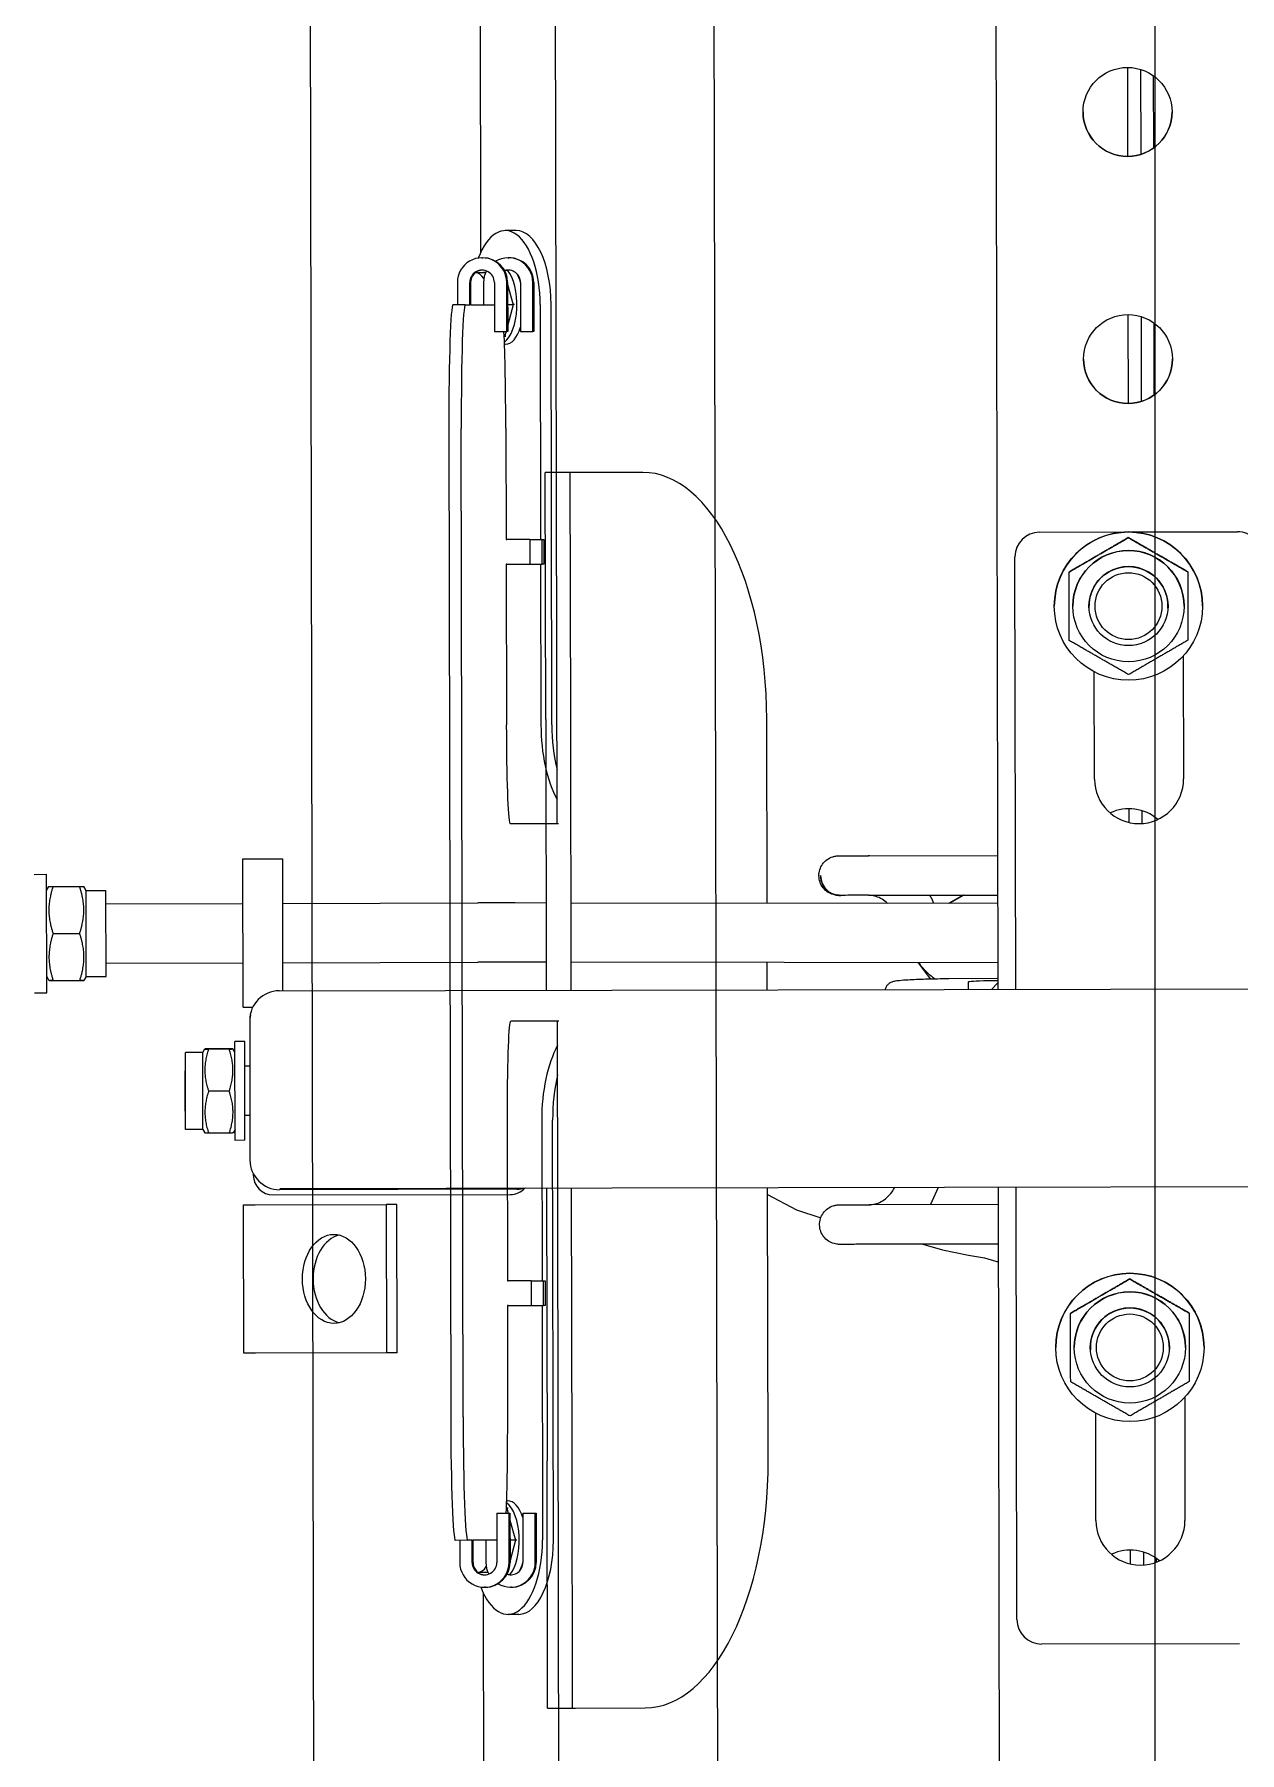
# Model space of a CAD drawing. Extents: x -3873 to 164127, y 7129 to 96529.
# Drawn here: x 85435.3 to 85679.2, y 51877.4 to 52225 of the extents above; entities that cross this region are included whole.
import ezdxf

# ---------------------------------------------------------------- set-up
doc = ezdxf.new("R2010")
doc.units = 0
doc.layers.get('0').update_dxf_attribs({"linetype": 'CONTINUOUS'})
doc.layers.add('KROMEKA', color=1, linetype='CONTINUOUS')
doc.layers.add('LAYOUT Kromeka', color=1, linetype='CONTINUOUS', lineweight=5)

# ---------------------------------------------------------------- blocks, each defined once
blk = doc.blocks.new('drop-GS-double')
for p, q in [((369.84, 452.05), (369.84, 449.55)), ((393.84, 452.06), (393.84, 449.56)), ((369.84, 449.55), (393.84, 449.56)), ((373.14, 449.55), (372.34, 449.09)), ((390.54, 449.55), (391.34, 449.09)), ((372.33, 448.24), (372.33, 442.86)), ((372.35, 448.24), (372.35, 442.86)), ((381.86, 448.24), (381.86, 442.86)), ((391.35, 448.24), (391.35, 442.86)), ((373.14, 441.55), (372.34, 442.01)), ((373.14, 441.55), (390.54, 441.55)), ((373.14, 441.55), (373.14, 437.55)), ((390.54, 441.55), (391.34, 442.02)), ((390.54, 441.55), (390.54, 437.55)), ((373.14, 437.55), (390.54, 437.55)), ((375.84, 437.55), (375.87, 437.55)), ((375.87, 437.55), (375.87, 409.83)), ((387.87, 437.55), (387.87, 409.83)), ((342.14, 421.5), (357.74, 421.5)), ((342.14, 418), (342.14, 421.5)), ((345.86, 421.56), (345.79, 421.5)), ((345.86, 421.56), (354.02, 421.56)), ((354.02, 421.56), (354.08, 421.5)), ((357.74, 418), (357.74, 421.5)), ((342.14, 418), (341.44, 417.6)), ((342.14, 418), (357.74, 418)), ((357.74, 418), (358.44, 417.6)), ((341.41, 412.66), (341.41, 416.84)), ((349.88, 412.66), (349.88, 416.84)), ((358.41, 412.66), (358.41, 416.84)), ((358.47, 412.66), (358.47, 416.84)), ((339.94, 411.5), (359.94, 411.5)), ((339.94, 409.5), (339.94, 411.5)), ((342.14, 411.5), (341.44, 411.9)), ((357.74, 411.5), (358.44, 411.9)), ((359.94, 409.5), (359.94, 411.5)), ((296.87, 407.48), (296.87, 409.83)), ((296.87, 409.83), (326.87, 409.83)), ((296.87, 380.95), (296.87, 407.48)), ((326.87, 409.83), (326.87, 407.48)), ((326.87, 407.48), (326.87, 380.95)), ((333.19, 407.83), (332.87, 407.83)), ((363.94, 408.5), (335.94, 408.5)), ((339.94, 409.5), (359.94, 409.5)), ((344.94, 408.5), (344.94, 409.5)), ((354.94, 408.5), (354.94, 409.5)), ((364.19, 408.5), (363.94, 408.5)), ((366.87, 409.83), (396.87, 409.83)), ((366.87, 409.83), (366.87, 407.87)), ((396.87, 409.83), (396.87, 401.83)), ((328.87, 403.83), (328.87, 355.83)), ((329.94, 354.5), (329.94, 402.5)), ((330.19, 402.45), (330.19, 108.5)), ((370.19, 402.5), (370.19, 108.5)), ((396.87, 401.83), (370.19, 401.83)), ((375.87, 401.83), (375.87, 362.29)), ((387.87, 401.83), (387.87, 362.29)), ((326.87, 380.95), (296.87, 380.95)), ((296.87, 378.8), (296.87, 380.95)), ((326.87, 378.8), (326.87, 380.95)), ((296.87, 378.8), (326.87, 378.8)), ((375.84, 348.5), (375.86, 354.81)), ((387.84, 348.5), (387.86, 354.77)), ((224.94, 348.5), (274.94, 348.5)), ((224.94, 348.5), (224.94, 343.5)), ((330.19, 348.5), (274.94, 348.5)), ((424.94, 348.5), (370.19, 348.5)), ((424.94, 348.5), (474.94, 348.5)), ((474.94, 343.5), (474.94, 348.5)), ((224.94, 343.5), (224.94, 342.83)), ((274.94, 343.5), (224.94, 343.5)), ((224.94, 342.83), (224.94, 328.77)), ((330.19, 343.5), (274.94, 343.5)), ((424.94, 343.5), (370.19, 343.5)), ((375.57, 257.15), (375.83, 343.5)), ((387.57, 257.15), (387.83, 343.5)), ((474.94, 343.5), (424.94, 343.5)), ((474.94, 342.83), (474.94, 343.5)), ((474.94, 328.77), (474.94, 342.83)), ((274.94, 303.77), (330.19, 303.77)), ((328.81, 303.77), (325.69, 297.93)), ((370.19, 303.77), (375.71, 303.77)), ((387.71, 303.77), (424.94, 303.77)), ((325.69, 297.93), (324.01, 293.04)), ((389.27, 289.01), (389.27, 289.01)), ((318.66, 257.15), (318.66, 283.26)), ((326.66, 257.15), (326.66, 283.26)), ((389.28, 283.26), (389.27, 257.15)), ((397.28, 283.26), (397.27, 257.15)), ((318.66, 272.36), (317.48, 268.42)), ((375.62, 273.21), (372.56, 270.95)), ((317.48, 268.42), (316.45, 263.13)), ((327.36, 270.47), (330.19, 269.17)), ((372.56, 270.95), (372.35, 270.62)), ((387.61, 270.02), (388.58, 270.47)), ((372.4, 267.06), (372.48, 257.15)), ((389.27, 264.12), (387.6, 267.09)), ((389.27, 263.95), (387.6, 266.92)), ((316.45, 263.13), (315.9, 259.9)), ((371.68, 263.14), (370.19, 263.14)), ((370.19, 263.14), (370.19, 263.14)), ((315.9, 259.9), (315.12, 257.42)), ((315.12, 257.42), (315.12, 257.15)), ((370.19, 258.4), (371.44, 257.15)), ((371.95, 257.15), (371.92, 259.18)), ((330.19, 257.15), (-330.06, 257.16)), ((872.69, 257.15), (370.19, 257.15)), ((242.69, 253.5), (330.19, 253.5)), ((370.19, 253.5), (457.69, 253.5)), ((237.69, 208.45), (237.69, 248.5)), ((462.69, 248.5), (462.69, 230.83)), ((297.69, 245.54), (297.69, 245.54)), ((447.69, 245.54), (447.69, 245.54)), ((297.69, 241.79), (297.69, 241.79)), ((304.61, 242.54), (304.61, 242.54)), ((447.69, 241.79), (447.69, 241.79)), ((454.61, 242.54), (454.61, 242.54)), ((262.66, 237.48), (284.39, 237.48)), ((297.69, 238.54), (297.69, 238.54)), ((412.69, 237.48), (434.39, 237.48)), ((447.69, 238.54), (447.69, 238.54)), ((256.69, 230.54), (253.89, 230.54)), ((311.55, 230.55), (311.54, 230.55)), ((406.69, 230.54), (403.92, 230.54)), ((461.55, 230.55), (461.54, 230.55)), ((462.69, 230.25), (462.69, 208.45)), ((506.69, 230.54), (488.69, 230.54)), ((556.69, 230.54), (538.69, 230.54)), ((256.29, 227.89), (253.67, 227.89)), ((406.29, 227.89), (403.7, 227.89)), ((506.29, 227.89), (489.09, 227.89)), ((556.29, 227.89), (539.09, 227.89)), ((255.03, 225.32), (254.22, 225.32)), ((297.69, 222.54), (297.69, 222.54)), ((405.03, 225.32), (404.25, 225.32)), ((447.69, 222.54), (447.69, 222.54)), ((505.03, 225.32), (490.35, 225.32)), ((555.03, 225.32), (540.35, 225.32)), ((287.57, 219.46), (262.66, 219.46)), ((297.69, 219.29), (297.69, 219.29)), ((437.57, 219.46), (412.69, 219.46)), ((447.69, 219.29), (447.69, 219.29)), ((304.63, 218.54), (304.62, 218.54)), ((454.63, 218.54), (454.62, 218.54)), ((297.69, 215.54), (297.69, 215.54)), ((447.69, 215.54), (447.69, 215.54))]:
    blk.add_line(p, q)
for centre, radius in [((297.69, 230.54), 15), ((447.69, 230.54), 15), ((297.69, 230.54), 11.25), ((447.69, 230.54), 11.25), ((297.69, 230.54), 8), ((297.69, 230.54), 6.77), ((447.69, 230.54), 8), ((447.69, 230.54), 6.77), ((497.69, 230.54), 9), ((547.69, 230.54), 9)]:
    blk.add_circle(centre, radius)
for centre, radius, start, end in [((332.87, 403.83), 4, 90, 180), ((335.94, 402.5), 6, 90, 180), ((363.94, 402.5), 6, 77.0695, 90), ((364.19, 402.5), 6, 0, 90), ((332.87, 355.83), 4, 180, 227.334), ((335.94, 354.5), 6, 180, 196.5595), ((242.69, 248.5), 5, 90, 180), ((457.69, 248.5), 5, 0, 90), ((297.69, 230.54), 15, 269.9998, 89.9998), ((447.69, 230.54), 15, 269.9998, 89.9998), ((297.69, 230.54), 11.25, 269.9998, 89.9998), ((447.69, 230.54), 11.25, 269.9998, 89.9998), ((262.66, 228.47), 9.01, 90, 270), ((297.69, 230.54), 8, 266.8484, 93.1511), ((412.69, 228.47), 9.01, 90, 270), ((447.69, 230.54), 8, 266.8484, 93.1511), ((497.69, 230.54), 9, 90.0014, 269.9982), ((547.69, 230.54), 9, 90.0014, 269.9982), ((247.69, 230.54), 9, 319.1647, 25.1279), ((397.69, 230.54), 9, 319.3447, 24.9859), ((457.69, 208.45), 5, 270, 0)]:
    blk.add_arc(centre, radius, start, end)
blk.add_ellipse((311.87, 391.56), major_axis=(9, 0), ratio=0.707107)
for centre, major_axis, ratio, start_param, end_param in [((311.87, 389.41), (9, 0), 0.707107, 0.170153, 2.971439), ((274.94, 328.77), (-50, 0), 0.5, 0, 1.570796), ((424.94, 328.77), (50, 0), 0.5, 4.712389, 6.283185), ((393.27, 289.01), (-4, 0), 0.978004, 4.712427, 6.324853), ((393.27, 289.01), (-4, 0), 0.978004, 4.712436, 6.283185), ((371.68, 257.14), (0, 6), 0.043347, 5.058743, 6.283185)]:
    blk.add_ellipse(centre, major_axis=major_axis, ratio=ratio, start_param=start_param, end_param=end_param)
for points, weights in [([(372.35, 448.24), (372.34, 449.82), (372.33, 448.24)], [1, 1.15470053838, 1]), ([(381.86, 448.24), (377.1, 449.82), (372.35, 448.24)], [1, 1.15470053838, 1]), ([(391.35, 448.24), (386.6, 449.83), (381.86, 448.24)], [1, 1.15470053838, 1]), ([(391.34, 449.09), (391.35, 449.09), (391.35, 448.24)], [1.07734957596, 1.07711870557, 1]), ([(372.33, 442.86), (372.34, 441.28), (372.35, 442.86)], [1, 1.15470053838, 1]), ([(372.35, 442.86), (377.11, 441.28), (381.86, 442.86)], [1, 1.15470053838, 1]), ([(381.86, 442.86), (386.61, 441.28), (391.35, 442.86)], [1, 1.15470053838, 1]), ([(391.35, 442.86), (391.35, 442.02), (391.34, 442.02)], [1, 1.07711786475, 1.07734957091]), ([(341.41, 416.84), (341.42, 417.59), (341.44, 417.6)], [1, 1.076533138, 1.07734163698]), ([(349.88, 416.84), (345.65, 418.25), (341.41, 416.84)], [1, 1.15470053838, 1]), ([(358.41, 416.84), (354.15, 418.25), (349.88, 416.84)], [1, 1.15470053838, 1]), ([(358.47, 416.84), (358.44, 418.25), (358.41, 416.84)], [1, 1.15470053838, 1]), ([(341.41, 412.66), (345.65, 411.25), (349.88, 412.66)], [1, 1.15470053838, 1]), ([(341.44, 411.9), (341.42, 411.91), (341.41, 412.66)], [1.07734163698, 1.076533138, 1]), ([(349.88, 412.66), (354.15, 411.25), (358.41, 412.66)], [1, 1.15470053838, 1]), ([(358.41, 412.66), (358.44, 411.25), (358.47, 412.66)], [1, 1.15470053838, 1]), ([(283.83, 230.53), (287.29, 236.53), (290.75, 242.53)], [1, 1.15470053838, 1]), ([(290.75, 242.53), (297.68, 242.54), (304.61, 242.54)], [1, 1.15470053838, 1]), ([(304.61, 242.54), (308.08, 236.54), (311.54, 230.55)], [1, 1.15470053838, 1]), ([(311.55, 230.55), (308.08, 236.54), (304.61, 242.54)], [1, 1.15470053838, 1]), ([(433.83, 230.53), (437.29, 236.53), (440.75, 242.53)], [1, 1.15470053838, 1]), ([(440.75, 242.53), (447.68, 242.54), (454.61, 242.54)], [1, 1.15470053838, 1]), ([(454.61, 242.54), (458.08, 236.54), (461.54, 230.55)], [1, 1.15470053838, 1]), ([(461.55, 230.55), (458.08, 236.54), (454.61, 242.54)], [1, 1.15470053838, 1]), ([(290.77, 218.53), (287.3, 224.53), (283.83, 230.53)], [1, 1.15470053838, 1]), ([(311.54, 230.55), (308.08, 224.54), (304.62, 218.54)], [1, 1.15470053838, 1]), ([(304.63, 218.54), (308.09, 224.54), (311.55, 230.55)], [1, 1.15470053838, 1]), ([(440.77, 218.53), (437.3, 224.53), (433.83, 230.53)], [1, 1.15470053838, 1]), ([(461.54, 230.55), (458.08, 224.54), (454.62, 218.54)], [1, 1.15470053838, 1]), ([(454.63, 218.54), (458.09, 224.54), (461.55, 230.55)], [1, 1.15470053838, 1]), ([(304.62, 218.54), (297.7, 218.54), (290.77, 218.53)], [1, 1.15470053838, 1]), ([(454.62, 218.54), (447.7, 218.54), (440.77, 218.53)], [1, 1.15470053838, 1])]:
    blk.add_rational_spline(points, weights, degree=2)
for points, knots in [([(375.86, 354.81), (375.86, 355.26), (375.86, 355.72), (375.86, 356.68), (375.86, 357.17), (375.87, 358.16), (375.87, 358.67), (375.87, 359.69), (375.87, 360.21), (375.87, 361.25), (375.87, 361.77), (375.87, 362.29)], [5.2359878, 5.2359878, 5.2359878, 5.2359878, 5.3407075, 5.3407075, 5.4454273, 5.4454273, 5.550147, 5.550147, 5.6548668, 5.6548668, 5.7595865, 5.7595865, 5.7595865, 5.7595865]), ([(387.86, 354.77), (387.86, 355.23), (387.86, 355.69), (387.86, 356.65), (387.86, 357.15), (387.87, 358.14), (387.87, 358.65), (387.87, 359.68), (387.87, 360.2), (387.87, 361.24), (387.87, 361.77), (387.87, 362.29)], [5.2359878, 5.2359878, 5.2359878, 5.2359878, 5.3407075, 5.3407075, 5.4454273, 5.4454273, 5.550147, 5.550147, 5.6548668, 5.6548668, 5.7595865, 5.7595865, 5.7595865, 5.7595865]), ([(318.66, 283.26), (318.66, 284.39), (318.66, 285.42), (318.66, 287.12), (318.66, 287.82), (318.66, 288.81), (318.66, 289.13), (318.66, 289.25), (318.66, 289.26), (318.66, 289.28), (318.66, 289.28), (318.66, 289.31), (318.66, 289.31), (318.66, 289.32), (318.66, 289.32), (318.66, 289.33), (318.66, 289.34), (318.66, 289.36), (318.66, 289.37), (318.66, 289.45), (318.67, 289.52), (318.68, 289.65), (318.68, 289.71), (318.72, 289.96), (318.76, 290.15), (318.92, 290.75), (319.1, 291.15), (319.58, 291.85), (319.87, 292.17), (320.54, 292.69), (320.93, 292.9), (321.73, 293.18), (322.16, 293.26), (323.01, 293.28), (323.44, 293.22), (324.25, 292.97), (324.64, 292.77), (325.33, 292.28), (325.64, 291.97), (326.14, 291.29), (326.34, 290.9), (326.53, 290.29), (326.58, 290.09), (326.63, 289.78), (326.64, 289.67), (326.65, 289.53), (326.66, 289.49), (326.66, 289.42), (326.66, 289.39), (326.66, 289.35), (326.66, 289.35), (326.66, 289.34), (326.66, 289.33), (326.66, 289.32), (326.66, 289.31), (326.66, 289.29), (326.66, 289.29), (326.66, 289.28), (326.66, 289.27), (326.66, 289.25), (326.66, 289.24), (326.66, 289.14), (326.66, 289.01), (326.66, 288.48), (326.66, 287.91), (326.66, 286.44), (326.66, 285.54), (326.66, 284.13), (326.66, 283.71), (326.66, 283.28)], [0, 0, 0, 0, 0.389189, 0.389189, 0.771365, 0.771365, 1.153889, 1.153889, 1.201805, 1.201805, 1.237752, 1.237752, 1.242488, 1.242488, 1.244898, 1.244898, 1.247314, 1.247314, 1.252227, 1.252227, 1.27187, 1.27187, 1.291081, 1.291081, 1.348841, 1.348841, 1.476579, 1.476579, 1.604009, 1.604009, 1.731464, 1.731464, 1.858919, 1.858919, 1.986373, 1.986373, 2.113828, 2.113828, 2.241282, 2.241282, 2.368737, 2.368737, 2.431844, 2.431844, 2.463617, 2.463617, 2.475531, 2.475531, 2.484459, 2.484459, 2.486874, 2.486874, 2.489291, 2.489291, 2.49416, 2.49416, 2.513581, 2.513581, 2.536152, 2.536152, 2.603873, 2.603873, 2.807701, 2.807701, 3.201602, 3.201602, 3.584027, 3.584027, 3.733393, 3.733393, 3.733393, 3.733393]), ([(389.28, 289.17), (389.28, 289.21), (389.28, 289.25), (389.28, 289.27), (389.28, 289.28), (389.28, 289.29), (389.28, 289.29), (389.28, 289.31), (389.28, 289.32), (389.28, 289.34), (389.28, 289.34), (389.28, 289.36), (389.28, 289.38), (389.28, 289.46), (389.28, 289.52), (389.29, 289.65), (389.3, 289.72), (389.33, 289.97), (389.37, 290.16), (389.54, 290.76), (389.72, 291.16), (390.2, 291.86), (390.5, 292.18), (391.17, 292.7), (391.55, 292.91), (392.36, 293.19), (392.79, 293.26), (393.64, 293.28), (394.07, 293.22), (394.88, 292.96), (395.27, 292.77), (395.96, 292.27), (396.27, 291.96), (396.76, 291.28), (396.96, 290.89), (397.15, 290.28), (397.2, 290.08), (397.25, 289.76), (397.26, 289.66), (397.27, 289.51), (397.27, 289.47), (397.27, 289.41), (397.28, 289.38), (397.28, 289.36), (397.28, 289.35), (397.28, 289.34), (397.28, 289.33), (397.28, 289.32), (397.28, 289.31), (397.28, 289.29), (397.28, 289.29), (397.28, 289.28), (397.28, 289.27), (397.28, 289.25), (397.28, 289.24), (397.28, 289.14), (397.28, 289.01), (397.28, 288.48), (397.28, 287.91), (397.28, 286.44), (397.28, 285.54), (397.28, 284.13), (397.28, 283.71), (397.28, 283.28)], [0.095554, 0.095554, 0.095554, 0.095554, 0.194024, 0.194024, 0.220114, 0.220114, 0.239723, 0.239723, 0.24484, 0.24484, 0.247276, 0.247276, 0.252211, 0.252211, 0.271915, 0.271915, 0.291266, 0.291266, 0.349452, 0.349452, 0.477309, 0.477309, 0.604735, 0.604735, 0.732191, 0.732191, 0.859645, 0.859645, 0.9871, 0.9871, 1.114554, 1.114554, 1.242009, 1.242009, 1.369463, 1.369463, 1.43257, 1.43257, 1.464329, 1.464329, 1.476241, 1.476241, 1.483773, 1.483773, 1.486206, 1.486206, 1.488642, 1.488642, 1.493547, 1.493547, 1.513114, 1.513114, 1.535664, 1.535664, 1.603326, 1.603326, 1.806973, 1.806973, 2.200875, 2.200875, 2.583301, 2.583301, 2.732791, 2.732791, 2.732791, 2.732791]), ([(389.28, 289.01), (389.28, 289.25), (389.3, 289.51), (389.41, 290.03), (389.49, 290.28), (389.68, 290.73), (389.8, 290.96), (390.1, 291.4), (390.27, 291.6), (390.62, 291.94), (390.83, 292.11), (391.28, 292.41), (391.52, 292.53), (391.97, 292.71), (392.23, 292.79), (392.76, 292.9), (393.03, 292.92), (393.27, 292.92)], [1.777347, 1.777347, 1.777347, 1.777347, 1.8512032, 1.8512032, 1.9252514, 1.9252514, 1.9992995, 1.9992995, 2.0733476, 2.0733476, 2.1473958, 2.1473958, 2.2214439, 2.2214439, 2.295492, 2.295492, 2.3693707, 2.3693707, 2.3693707, 2.3693707]), ([(326.66, 289.25), (326.66, 289.25), (326.66, 289.25), (326.66, 289.24), (326.66, 289.23), (326.66, 289.14), (326.66, 289.01), (326.66, 288.49), (326.66, 287.95), (326.66, 286.54), (326.66, 285.65), (326.66, 284.2), (326.66, 283.74), (326.66, 283.26)], [2.517111, 2.517111, 2.517111, 2.517111, 2.53347, 2.53347, 2.600833, 2.600833, 2.803544, 2.803544, 3.18428, 3.18428, 3.56621, 3.56621, 3.732147, 3.732147, 3.732147, 3.732147]), ([(389.28, 283.26), (389.28, 284.39), (389.28, 285.42), (389.28, 287.12), (389.28, 287.82), (389.28, 288.62), (389.28, 288.85), (389.28, 289.01)], [0, 0, 0, 0, 0.389189, 0.389189, 0.771365, 0.771365, 1.001567, 1.001567, 1.001567, 1.001567]), ([(397.28, 289.25), (397.28, 289.25), (397.28, 289.25), (397.28, 289.24), (397.28, 289.23), (397.28, 289.14), (397.28, 289.01), (397.28, 288.49), (397.28, 287.95), (397.28, 286.54), (397.28, 285.65), (397.28, 284.2), (397.28, 283.74), (397.28, 283.26)], [2.517111, 2.517111, 2.517111, 2.517111, 2.53347, 2.53347, 2.600833, 2.600833, 2.803544, 2.803544, 3.18428, 3.18428, 3.56621, 3.56621, 3.732147, 3.732147, 3.732147, 3.732147]), ([(326.66, 283.28), (326.66, 282.86), (326.71, 282.45), (326.92, 281.62), (327.08, 281.21), (327.51, 280.4), (327.78, 280.01), (328.44, 279.26), (328.82, 278.91), (329.55, 278.38), (329.86, 278.18), (330.19, 278)], [0, 0, 0, 0, 0.216421, 0.216421, 0.432842, 0.432842, 0.649262, 0.649262, 0.865683, 0.865683, 1.00932, 1.00932, 1.00932, 1.00932]), ([(387.63, 279.42), (387.7, 279.49), (387.77, 279.56), (388.16, 280.01), (388.43, 280.4), (388.86, 281.21), (389.02, 281.62), (389.21, 282.4), (389.27, 282.77), (389.28, 283.13)], [2.4507702, 2.4507702, 2.4507702, 2.4507702, 2.4923302, 2.4923302, 2.708751, 2.708751, 2.9251718, 2.9251718, 3.1165029, 3.1165029, 3.1165029, 3.1165029]), ([(370.19, 279.86), (370.29, 279.84), (370.39, 279.82), (370.7, 279.71), (370.9, 279.61), (371.23, 279.36), (371.36, 279.22), (371.57, 278.94), (371.65, 278.8), (371.76, 278.56), (371.8, 278.46), (371.87, 278.24), (371.9, 278.13), (371.98, 277.72), (372.02, 277.41), (372.11, 276.54), (372.15, 275.95), (372.25, 274.28), (372.29, 273.07), (372.36, 270.51), (372.38, 269.16), (372.4, 267.54), (372.4, 267.3), (372.4, 267.06)], [0.035327, 0.035327, 0.035327, 0.035327, 0.06836, 0.06836, 0.137375, 0.137375, 0.202515, 0.202515, 0.267248, 0.267248, 0.33008, 0.33008, 0.424438, 0.424438, 0.697517, 0.697517, 1.031826, 1.031826, 1.50157, 1.50157, 1.928281, 1.928281, 2.001026, 2.001026, 2.001026, 2.001026]), ([(372.37, 269.92), (372.37, 269.93), (372.37, 269.93), (372.83, 270.56), (373.34, 271.15), (374.43, 272.2), (375.01, 272.66), (375.62, 273.08)], [0.5571091, 0.5571091, 0.5571091, 0.5571091, 0.5585054, 0.5585054, 0.7330383, 0.7330383, 0.8994729, 0.8994729, 0.8994729, 0.8994729])]:
    blk.add_open_spline(points, degree=3, knots=knots)
for points in [[(397.28, 283.05), (397.28, 283.12), (397.28, 283.2), (397.28, 283.28)], [(326.66, 270.81), (326.89, 270.7), (327.12, 270.58), (327.36, 270.47)], [(388.58, 270.47), (388.82, 270.58), (389.05, 270.69), (389.28, 270.81)]]:
    blk.add_open_spline(points, degree=3)
blk = doc.blocks.new('g-cl-drop-gs-double')
blk.add_blockref('drop-GS-double', (2633.59, 1448.89))
blk = doc.blocks.new('SD-30-2')
for p, q in [((763.5, 1372.55), (-771.5, 1372.55)), ((246.1, 1342.88), (241.6, 1342.88)), ((246.1, 1341.28), (246.1, 1343.78)), ((471.1, 1344.66), (271.1, 1344.66)), ((271.1, 1342.16), (471.1, 1342.16)), ((496.1, 1341.28), (496.1, 1343.78)), ((500.6, 1342.88), (496.1, 1342.88)), ((241.6, 1340.38), (246.1, 1340.38)), ((246.1, 1340.21), (241.6, 1340.21)), ((246.1, 1340.38), (246.1, 1341.28)), ((246.1, 1335.39), (246.1, 1340.21)), ((496.1, 1341.28), (496.1, 1340.38)), ((496.1, 1340.38), (500.6, 1340.38)), ((496.1, 1340.21), (496.1, 1335.39)), ((500.6, 1340.21), (496.1, 1340.21)), ((235.55, 1338.18), (2.5, 1338.18)), ((236.6, 1337.71), (236.6, 1337.89)), ((246.1, 1337.6), (241.6, 1337.6)), ((251.56, 1335.39), (241.6, 1335.39)), ((251.56, 1335.39), (251.56, 1332.89)), ((500.6, 1335.39), (490.71, 1335.39)), ((490.71, 1335.39), (490.71, 1332.89)), ((500.6, 1337.6), (496.1, 1337.6)), ((505.6, 1337.89), (505.6, 1337.71)), ((739.56, 1338.18), (506.65, 1338.18)), ((231.1, 1330.97), (231.1, 1333.18)), ((236.6, 1332.42), (236.6, 1332.6)), ((239.6, 1333.07), (239.6, 1333.13)), ((241.6, 1332.89), (251.56, 1332.89)), ((251.56, 1332.71), (241.6, 1332.71)), ((246.1, 1331.6), (242, 1332.71)), ((246.1, 1331.6), (246.1, 1332.71)), ((250.19, 1332.71), (246.1, 1331.6)), ((246.1, 1331.31), (246.1, 1331.6)), ((252.6, 1333.36), (251.56, 1333.08)), ((251.56, 1332.89), (251.56, 1332.71)), ((252.6, 1333.36), (252.6, 1333.43)), ((252.6, 1333.07), (252.6, 1333.36)), ((254.1, 1333.38), (254.1, 1333.18)), ((293.6, 1333.14), (271.1, 1333.14)), ((293.6, 1332.98), (293.6, 1333.14)), ((293.6, 1332.98), (293.6, 1328.34)), ((331.1, 1333.14), (298.6, 1333.14)), ((298.6, 1333.14), (298.6, 1332.98)), ((298.6, 1328.34), (298.6, 1332.98)), ((351.1, 1322.63), (351.1, 1332.21)), ((391.1, 1332.21), (391.1, 1322.63)), ((443.6, 1333.14), (411.1, 1333.14)), ((443.6, 1332.98), (443.6, 1333.14)), ((443.6, 1332.98), (443.6, 1328.34)), ((471.1, 1333.14), (448.6, 1333.14)), ((448.6, 1333.14), (448.6, 1332.98)), ((448.6, 1328.34), (448.6, 1332.98)), ((488.1, 1333.38), (488.1, 1333.18)), ((489.6, 1333.36), (489.6, 1333.43)), ((490.71, 1333.06), (489.6, 1333.36)), ((489.64, 1333.07), (489.64, 1333.35)), ((490.71, 1332.89), (500.6, 1332.89)), ((490.71, 1332.71), (490.71, 1332.89)), ((500.6, 1332.71), (490.71, 1332.71)), ((496.1, 1331.6), (492, 1332.71)), ((496.1, 1331.6), (496.1, 1332.71)), ((500.19, 1332.71), (496.1, 1331.6)), ((496.14, 1331.31), (496.14, 1331.61)), ((502.64, 1333.07), (502.64, 1333.15)), ((505.6, 1332.6), (505.6, 1332.42)), ((511.1, 1330.97), (511.1, 1333.18)), ((251.57, 1330.1), (241.6, 1330.1)), ((251.57, 1330.1), (251.57, 1327.6)), ((298.6, 1328.34), (293.6, 1328.34)), ((293.6, 1328.34), (293.6, 1325.84)), ((298.6, 1328.34), (298.6, 1325.84)), ((448.6, 1328.34), (443.6, 1328.34)), ((443.6, 1328.34), (443.6, 1325.84)), ((448.6, 1328.34), (448.6, 1325.84)), ((500.6, 1330.1), (490.65, 1330.1)), ((490.65, 1330.1), (490.65, 1327.6)), ((241.6, 1327.6), (251.57, 1327.6)), ((251.57, 1327.43), (241.6, 1327.43)), ((293.6, 1326.14), (246.1, 1326.14)), ((251.57, 1327.6), (251.57, 1327.43)), ((293.6, 1325.49), (293.6, 1325.84)), ((293.6, 1325.84), (298.6, 1325.84)), ((293.6, 1325.49), (293.6, 1325.49)), ((298.6, 1325.49), (293.6, 1325.49)), ((331.1, 1326.14), (298.6, 1326.14)), ((298.6, 1325.84), (298.6, 1325.49)), ((298.6, 1325.49), (298.6, 1325.49)), ((443.6, 1326.14), (411.1, 1326.14)), ((443.6, 1325.49), (443.6, 1325.84)), ((443.6, 1325.84), (448.6, 1325.84)), ((443.6, 1325.49), (443.6, 1325.49)), ((448.6, 1325.49), (443.6, 1325.49)), ((496.1, 1326.14), (448.6, 1326.14)), ((448.6, 1325.84), (448.6, 1325.49)), ((448.6, 1325.49), (448.6, 1325.49)), ((490.65, 1327.6), (500.6, 1327.6)), ((490.65, 1327.43), (490.65, 1327.6)), ((500.6, 1327.43), (490.65, 1327.43)), ((-358.94, 1322.9), (351.1, 1322.9)), ((246.1, 1323.94), (331.1, 1323.94)), ((391.1, 1322.9), (822.94, 1322.9)), ((411.1, 1323.94), (496.1, 1323.94)), ((828.94, 1290.86), (-837.06, 1290.86))]:
    blk.add_line(p, q)
for centre, major_axis, ratio, start_param, end_param in [((241.6, 1337.89), (-5, 0), 0.999379, 4.712389, 7.853982), ((271.1, 1343.78), (-25, 0), 0.035248, 4.712389, 6.283185), ((271.1, 1341.28), (-25, 0), 0.035248, 4.712389, 6.283185), ((471.1, 1343.78), (25, 0), 0.035248, 0, 1.570796), ((471.1, 1341.28), (25, 0), 0.035248, 0, 1.570796), ((500.6, 1337.89), (5, 0), 0.999379, 4.712389, 7.853982), ((246.1, 1333.18), (-15, 0), 0.469163, 5.393179, 7.853982), ((241.6, 1337.89), (-2.5, 0), 0.999379, 4.712389, 7.853982), ((241.6, 1337.71), (-2.5, 0), 0.999379, 4.712389, 6.247908), ((246.1, 1339.28), (-6.5, 0), 0.469163, 0.021256, 0.61061), ((496.1, 1333.18), (15, 0), 0.469163, 4.712389, 7.173191), ((500.6, 1337.89), (2.5, 0), 0.999379, 4.712389, 7.853982), ((500.6, 1337.71), (2.5, 0), 0.999379, 0.035278, 1.570796), ((496.1, 1339.28), (6.5, 0), 0.469163, 5.672576, 6.26193), ((241.6, 1332.6), (-5, 0), 0.999379, 5.74635, 7.853982), ((241.6, 1337.71), (-5, 0), 0.999379, 0, 1.570796), ((241.6, 1332.6), (5, 0), 0.999379, 1.570796, 2.058396), ((500.6, 1337.71), (5, 0), 0.999379, 4.712389, 6.283185), ((500.6, 1332.6), (5, 0), 0.999379, 1.083197, 1.570796), ((500.6, 1332.6), (5, 0), 0.999379, 4.712389, 6.82002), ((496.14, 1337.26), (6.5, 0), 0.468077, 0, 0.108124), ((496.14, 1337.26), (6.5, 0), 0.468077, 6.251353, 6.283185), ((241.6, 1332.42), (-5, 0), 0.999379, 0, 1.570796), ((241.6, 1332.6), (-2.5, 0), 0.999379, 5.989394, 7.853982), ((241.6, 1332.42), (-2.5, 0), 0.999379, 5.926366, 6.247908), ((246.1, 1334.59), (8, 0), 0.469163, 3.652796, 5.957005), ((246.1, 1333.18), (8, 0), 0.469163, 5.319898, 6.283185), ((271.1, 1334.02), (-25, 0), 0.035248, 0.674008, 1.570796), ((331.1, 1332.44), (20, 0), 0.035248, 0.073267, 1.570796), ((331.1, 1332.21), (20, 0), 0.292706, 0, 0.029354), ((411.1, 1332.21), (-20, 0), 0.292706, 6.253831, 6.283185), ((411.1, 1332.44), (-20, 0), 0.035248, 4.712389, 6.209918), ((471.1, 1334.02), (-25, 0), 0.035248, 1.570796, 2.472684), ((496.1, 1333.18), (-8, 0), 0.469163, 0, 0.963288), ((496.1, 1334.59), (-8, 0), 0.469163, 0.326181, 2.630389), ((500.6, 1332.6), (2.5, 0), 0.999379, 4.712389, 6.576977), ((500.6, 1332.42), (5, 0), 0.999379, 4.712389, 6.283185), ((500.6, 1332.42), (2.5, 0), 0.999379, 0.035278, 0.356819), ((246.1, 1330.97), (-15, 0), 0.469163, 0, 1.570796), ((246.1, 1333.18), (8, 0), 0.469163, 3.80384, 4.104429), ((496.1, 1330.97), (15, 0), 0.469163, 4.712389, 6.283185), ((496.1, 1333.18), (8, 0), 0.469163, 5.320349, 5.620938), ((331.1, 1316.76), (-20, 0), 0.469163, 3.854284, 4.712389), ((411.1, 1316.76), (-20, 0), 0.469163, 4.712389, 5.570494), ((331.1, 1314.55), (20, 0), 0.469163, 1.09551, 1.570796), ((411.1, 1314.55), (20, 0), 0.469163, 1.570796, 2.046083)]:
    blk.add_ellipse(centre, major_axis=major_axis, ratio=ratio, start_param=start_param, end_param=end_param)
for points, weights in [([(239.6, 1337.18), (239.6, 1338.45), (239.6, 1339.21)], [1.00424273721, 1.0343965497, 1.00284206933]), ([(502.6, 1339.21), (502.6, 1338.45), (502.6, 1337.18)], [1.00284206934, 1.0343965497, 1.00424273721]), ([(502.6, 1338.52), (502.62, 1338.51), (502.64, 1338.5)], [1.00079002361, 1.00039921072, 1]), ([(502.64, 1338.5), (502.64, 1338.07), (502.64, 1337.26)], [1, 1.0379548493, 1]), ([(502.64, 1337.26), (502.64, 1337.21), (502.64, 1337.16)], [1, 1.00217126934, 1.00409411664])]:
    blk.add_rational_spline(points, weights, degree=2)
for points, knots in [([(351.04, 1332.49), (351.06, 1332.49), (351.06, 1332.47), (351.08, 1332.44), (351.09, 1332.41), (351.09, 1332.38)], [0, 0, 0, 0, 0.03285149, 0.03285149, 0.06565342, 0.06565342, 0.06565342, 0.06565342]), ([(391.11, 1332.38), (391.11, 1332.41), (391.12, 1332.44), (391.13, 1332.47), (391.14, 1332.49), (391.15, 1332.49)], [0, 0, 0, 0, 0.03279591, 0.03279591, 0.06564137, 0.06564137, 0.06564137, 0.06564137])]:
    blk.add_open_spline(points, degree=3, knots=knots)
blk = doc.blocks.new('g-dropbin-2')
blk.add_blockref('SD-30-2', (2143.68, 2213.8))

msp = doc.modelspace()

# ---------------------------------------------------------------- linework, layer by layer
at = {"layer": 'LAYOUT Kromeka', "ltscale": 20}
msp.add_line((85662.06, 47010.51, -15419981.6), (85662.06, 60501.81, -15419981.6), dxfattribs=at)
at = {"layer": 'LAYOUT Kromeka', "elevation": -15419959.69}
msp.add_lwpolyline([(83727.59, 63133.87), (83721.97, 47023.65, 0.412929), (84124.92, 46618.64), (85259.11, 46618.64, 0.415704), (85662.06, 47023.65), (85662.06, 60626.61), (85662.06, 60701.85, 1), (85017.06, 60701.85), (85017.06, 60331.81), (85017.06, 56376, -1), (84371.23, 56376), (84372.61, 60367.81), (84372.59, 63130.55)], format="xyb", dxfattribs=at)

# ---------------------------------------------------------------- block references
at = {"layer": 'KROMEKA', "rotation": 90.10840459875308}
msp.add_blockref('g-cl-drop-gs-double', (87341.94, 49031.25, -15419981.6), dxfattribs=at)
at = {"layer": 'LAYOUT Kromeka', "rotation": 90.10840459875308}
msp.add_blockref('g-dropbin-2', (89082.58, 49537.27, -15419981.6), dxfattribs=at)

doc.saveas('drawing.dxf')
